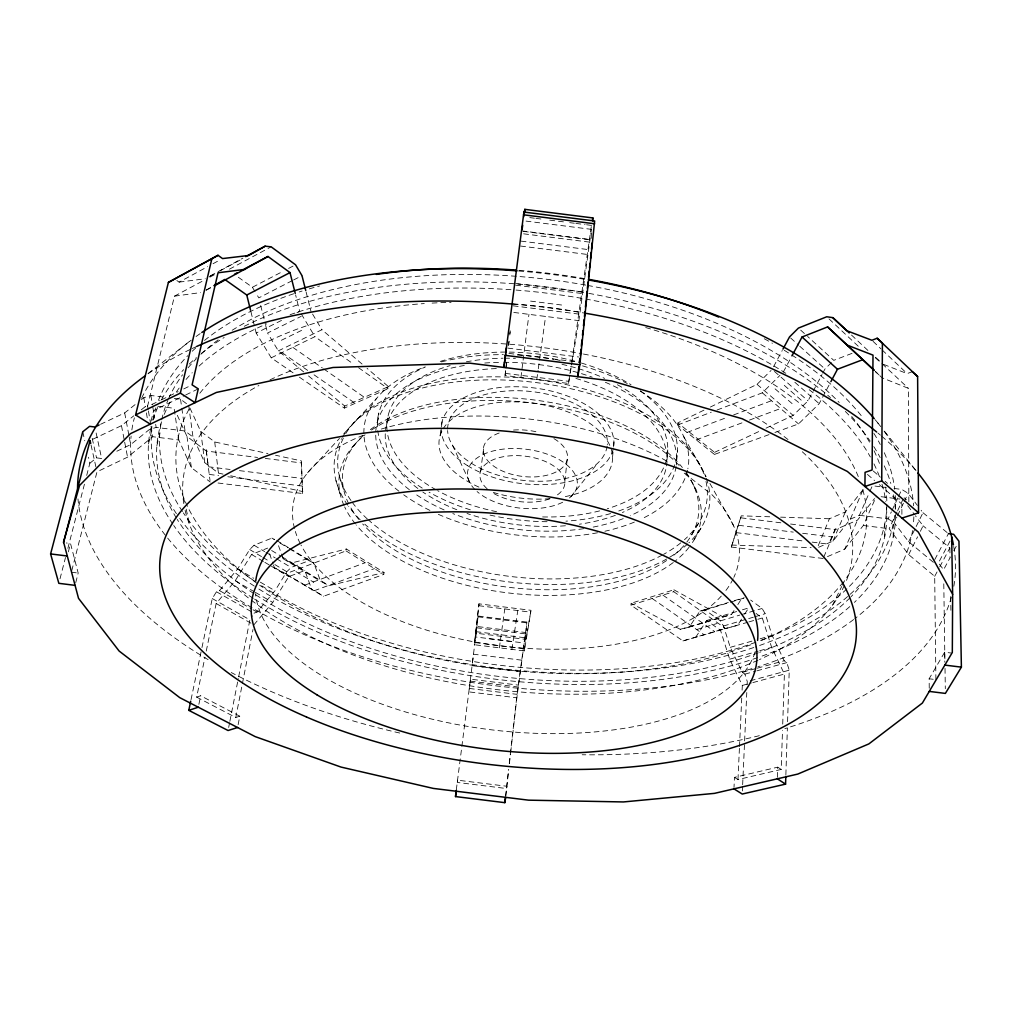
<?xml version="1.0" encoding="UTF-8"?>
<svg xmlns="http://www.w3.org/2000/svg" width="1012" height="1012" viewBox="0 0 1012 1012"><rect width="100%" height="100%" fill="white"/><g stroke="black" fill="none" stroke-linecap="round" stroke-linejoin="round"><path stroke-width="0.75" stroke-dasharray="5 3.75" d="M893.216 537.03L893.229 524.368M884.716 536.55L884.754 523.9M591.261 238.415L591.438 229.345L523.394 220.768M785.869 774.775L787.374 727.957M787.576 721.708L789.246 670.197L786.83 662.62L784.237 660.76L772.105 635.346L765.211 613.702L762.099 608.465L750.651 600.04M777.368 777.355L777.722 767.172L734.472 777.368L734.004 787.412M734.472 777.368L737.976 779.569L781.188 769.436L782.516 730.348M782.719 724.099L784.401 674.068L771.65 647.364L762.302 617.99L756.065 613.436M742.378 790.916L742.593 786.235M742.656 784.679L744.554 742.504M744.617 740.936L746.78 692.524M747.134 684.707L747.273 681.595L744.908 674.131L742.289 672.31L730.259 647.326L723.504 626.011L720.392 620.875L705.035 609.92L699.887 611.121L689.235 627.136L680.241 629.325L631.121 603.266L630.969 605.163L682.973 640.925L747.375 622.38M737.976 779.569L739.418 748.197M739.494 746.628L741.733 697.989M742.1 690.146L742.315 685.44L729.665 659.204L720.493 630.274L706.692 620.508L695.358 637.8M823.161 558.485L731.334 547.037L741.252 515.829L772.725 516.879M731.334 547.037L741.252 515.829M769.019 434.616L714.434 454.426L714.548 452.351L677.838 422.864L704.706 409.797M741.53 619.154L737.609 625.378L725.452 628.439L673.764 591.704L673.891 589.781L631.121 603.266M714.434 454.426L677.698 424.964L677.838 422.864M676.699 460.308L677.407 450.353M667.034 459.79L667.768 449.859M524.406 650.944L525.645 632.525L476.829 626.466L474.286 644.72L524.406 650.944L531.009 610.312L478.98 603.835L474.286 644.72M525.823 639.394L526.898 622.089L478.145 616.03L477.993 616.814L475.729 633.17L525.823 639.394L531.009 610.312M612.576 456.931L613.386 448.012M613.525 446.532L613.93 442.067M564.848 481.623L567.542 456.07M506.481 363.156L505.064 375.49L568.529 383.459L569.718 375.224M475.729 633.17L478.98 603.835M505.519 796.368L508.543 769.689M509.251 763.415L517.069 694.358L526.898 622.089M505.873 795.963L508.707 769.765M509.415 763.516L510.478 754.13M510.655 752.561L516.854 697.812L525.645 632.525M508.593 344.649L508.947 341.563M509.82 333.846L510.174 330.76M456.311 789.841L470.466 679.178L518.308 685.111M478.145 616.03L475.627 636.978L523.938 642.974M505.064 375.49L506.582 362.638M508.555 345.75L509.087 341.145M509.795 334.997L510.162 331.923M571.881 361.486L591.451 225.499M570.287 372.732L578.889 320.627L591.438 229.345M520.927 377.489L528.947 314.34M480.624 471.099L484.014 445.622M499.346 647.832L504.773 608.933M536.803 379.475L538.08 370.253M538.295 368.71L545.594 316.44M440.169 435.362L442.345 420.587M511.87 649.388L517.79 610.552M569.958 373.706L571.641 363.017M273.455 564.962L274.429 567.77L323.562 596.258L383.776 574.411L384.079 572.526L346.357 548.997L291.431 563.001L283.132 558.725L277.68 543.292M386.673 424.711L388.304 414.869M568.529 383.459L569.275 378.855M299.463 377.223L344.384 408.102L388.064 388.671L388.418 386.597L367.04 368.317M377.172 422.826L378.83 412.985M274.429 567.77L285.814 573.766L346.028 550.895L346.357 548.997M344.384 408.102L344.75 406.052L388.418 386.597M218.048 483.002L302.512 493.54L301.399 460.903L275.555 455.248M302.512 493.54L301.399 460.903M238.124 724.681L239.781 716.205L200.654 695.775L196.657 697.116L204.968 657.218M228.674 727.438L229.572 722.821M229.876 721.29L238.364 678.255M238.668 676.724L249.875 619.863L252.355 615.853M196.657 697.116L235.771 717.483L242.108 685.061M242.412 683.517L252.987 629.464M198.871 704.352L200.654 695.775M206.246 651.083L216.163 603.506L235.252 580.698L251.571 554.449L267.636 548.099M191.04 699.634L201.654 649.097M201.97 647.553L212.267 598.547L216.467 591.767L219.503 590.603L237.656 568.896L249.698 549.541L254.05 545.228L271.924 538.093L274.303 539.295M156.873 445.659L159.82 433.326M151.054 421.118L153.609 410.556L184.298 395.654M148.473 444.015L151.446 431.681M147.461 406.672L174.456 296.162L204.411 280.084M75.761 582.621L78.177 573.058L70.511 543.495L66.311 542.976M71.763 570.692L96.988 471.845L127.563 457.146L152.799 436.729L178.795 439.98L191.382 467.645L210.23 482.028M60.012 578.775L65.502 557.485M67.867 548.365L85.134 481.484M86.703 475.4L89.853 463.243L88.499 457.247M68.361 551.844L70.511 543.495M863.097 489.656L845.349 511.971L829.385 518.764L817.354 547.821L832.939 541.129L850.333 519.156L863.097 489.656L865.753 488.543M830.03 541.129L835.861 527.366M823.768 557.068L835.393 529.618L857.455 520.181L874.545 498.524M832.939 541.129L845.349 511.971M850.333 519.156L859.39 515.285L869.283 492.781M869.903 491.364L872.369 485.735L886.31 487.48M827.474 556.625L844.704 549.174L857.455 520.181M844.704 549.174L863.325 525.481L876.443 496.108M859.39 515.285L888.081 518.878L891.357 511.857M892.002 510.453L897.884 497.841M898.542 496.437L901.806 489.428L908.118 493.312L917.416 505.431M935.898 679.621L934.696 576.334L908.687 554.639L889.156 528.707L897.037 511.983M897.695 510.579L902.944 499.422M933.355 562.292L908.637 541.762L894.228 522.685L896.872 517.094M897.53 515.69L903.488 503.103M904.146 501.699L908.118 493.312M832.383 605.416L841.706 586.505M842.376 585.151L845.045 579.75A347.205 182.476 6.8 0 0 862.186 487.582M908.637 541.762L915.468 527.922M916.151 526.544L922.982 512.717L921.122 510.288M908.687 554.639L917.606 536.803M920.351 531.313L923.096 525.823L915.417 515.766M934.784 559.573L948.434 533.628M774.914 432.478L798.519 423.914L819.189 403.687L830.156 383.029M950.015 541.104L938.428 562.925L943.589 569.743L950.179 557.523M765.995 428.177L793.155 415.426L808.019 400.853L812.434 392.542M813.167 391.163L822.01 374.541M822.743 373.15L824.957 369L831.56 362.511M783.288 372.074L791.22 357.236M934.696 576.334L939.035 568.213M939.756 566.859L949.876 547.909L923.096 525.823M773.56 366.686L782.251 350.468M953.835 550.73L957.491 543.95M929.244 688.261L929.142 678.774L944.664 652.209L951.609 653.082M694.042 539.902L702.1 526.278M691.702 534.791L699.773 521.205M254.012 613.183L257.048 612.07L274.986 590.755L286.801 571.704L291.114 567.479L309.014 560.648L313.846 563.089L320.614 581.305L329.039 585.657L384.079 572.526M253.898 624.834L272.747 602.444L288.774 576.6L304.84 570.528L312 590.148M744.668 614.183L748.589 607.959L741.1 610.198M689.235 627.136L731.474 614.512L734.649 609.553M737.824 604.594L741.783 598.396L744.313 597.814M570.882 496.69L597.523 463.306M352.429 447L355.857 443.256M307.559 472.844L339.488 438.424M343.751 433.832L348.002 429.24M351.43 425.546L376.692 398.311M710.373 407.039L757.039 384.345L771.043 370.455M717.078 409.999L762.302 392.833L779.974 375.351M89.853 463.243L96.507 457.867L101.63 458.512L104.388 457.184M116.835 451.225L130.662 444.61L149.257 429.607L156.164 427.406L185.057 431.011L192.988 437.02L204.791 462.712L218.428 473.085L223.032 474.097M92.914 439.195L121.478 425.647L133.837 415.78M141.237 409.86L147.41 404.926L148.182 409.468M100.53 424.306L124.678 412.909L136.633 403.396M141.414 399.588L143.805 397.691L150.889 395.477L166.487 397.425M148.283 373.365L191.255 340.158M206.081 290.102L212.76 286.307M210.433 275.859L242.893 258.136M176.847 280.552L179.124 282.12L207.624 266.662M213.051 263.715L219.832 260.033M209.345 276.567L214.759 273.67M220.161 270.761L243.158 258.402M209.863 277.161L215.303 274.239M229.433 269.167L271.153 246.827M206.144 290.216L212.937 286.611M238.301 277.225L252.405 287.269L283.018 271.317M288.584 268.42L295.542 264.79M292.24 280.653L258.806 297.87L256.403 293.897M293.644 279.945L301.993 275.643M293.05 372.808L271.229 357.805L256.2 333.049L282.879 319.741M296.921 312.746L299.729 311.342L295.618 294.947M303.689 371.935L278.338 350.86L267.547 333.037L301.196 316.339M281.374 340.285L302.019 330.178M151.648 404.636L160.022 400.537M161.414 399.854L178.15 391.669M183.729 388.95L190.699 385.534M185.702 394.971L198.263 388.874M278.338 350.86L321.917 329.722L362.296 364.257M271.229 357.805L314.909 336.68L353.416 364.042M714.548 452.351L760.278 430.859M852.028 353.365L833.761 360.348L807.551 336.401M677.698 424.964L711.246 412.213M687.021 432.44L727.805 417.121M733.624 414.933L771.498 400.714M304.852 585.113L365.066 562.761M696.243 439.84L743.605 422.257M749.525 420.069L780.594 408.532M314.239 590.704L374.465 568.605M883.653 364.421L907.131 373.605L912.343 371.695M235.771 717.483L239.781 716.205M630.969 605.163L673.764 591.704M699.887 611.121L728.324 602.482M734.307 600.66L741.783 598.396M705.035 609.92L728.931 602.671M730.424 602.216L743.858 598.13M706.692 620.508L739.608 610.653M680.241 629.325L731.474 614.512M720.392 620.875L739.759 615.106M741.252 614.663L762.099 608.465M696.952 629.464L717.04 623.506M723.504 626.011L753.295 617.219M754.788 616.776L765.211 613.702M682.973 640.925L725.452 628.439M748.867 621.937L756.331 619.749M757.824 619.306L762.302 617.99M730.259 647.326L752.675 640.912M760.151 638.774L772.105 635.346M729.665 659.204L758.152 651.171M759.658 650.754L771.65 647.364M742.289 672.31L755.774 668.603M757.28 668.186L784.237 660.76M744.908 674.131L755.395 671.247M756.887 670.842L786.83 662.62M750.271 680.772L789.246 670.197M742.315 685.44L751.334 682.999M752.839 682.594L784.401 674.068M174.456 296.162L200.54 292.594M179.124 282.12L205.284 278.755M731.436 545.051L811.105 547.618M780.594 517.145L829.385 518.764M478.752 605.707L530.794 612.171M477.993 616.814L526.999 622.899M71.371 572.21L78.177 573.058M929.142 678.774L933.203 679.28M525 633.816L476.791 627.819L472.06 665.668L520.307 671.652M476.007 631.678L525.671 637.838M489.062 638.749L512.717 641.684M474.679 642.531L524.203 648.679M521.61 660.166L473.527 654.207L468.847 691.866L516.854 697.812M470.238 681.101L517.992 687.009M469.328 688.451L517.069 694.358M529.807 217.618L534.412 218.2M535.955 218.39L543.621 219.351M549.769 220.135L563.583 221.868M569.718 222.653L574.323 223.235M575.866 223.424L585.075 224.588M586.606 224.778L592.741 225.549M521.534 230.862L590.945 239.616M523.356 231.368L591.236 239.933M523.621 233.823L588.769 242.032M521.053 241.109L588.136 249.572M520.573 246.042L587.061 254.417M515.778 283.512L582.849 291.949M515.69 285.169L582.166 293.531M530.592 301.108L562.103 305.08M513.185 305.826L579.332 314.15M513.805 312.442L578.889 320.627M507.885 348.115L578.636 356.996M508.897 353.403L576.182 361.841M505.342 373.39L568.757 381.334M174.292 398.399L180.528 399.183L187.498 404.42M894.064 488.454L901.806 489.428M157.796 406.229L174.102 408.266L178.795 439.98M881.123 496.702L899.832 499.042M863.325 525.481L889.156 528.707M177.315 415.299L186.98 436.412L206.296 451.048L257.541 457.449M265.308 458.423L301.019 462.889M741.151 517.853L781.315 522.862M790.587 524.026L835.393 529.618M738.646 525.291L793.269 532.11M802.63 533.273L832.281 536.98M208.282 466.747L230.103 469.467M239.452 470.631L301.778 478.41M736.179 532.628L804.388 541.142M812.143 542.116L829.195 544.241M209.269 474.438L218.554 475.589M227.839 476.753L302.145 486.026M189.94 408.038L200.743 431.416L214.721 441.966L267.952 453.591M230.711 475.779L302.879 491.592M908.839 501.889L908.396 388.342L882.122 377.818L875.304 371.417M673.891 589.781L722.631 616.65M212.267 598.547L249.875 619.863M216.163 603.506L252.545 624.075M216.467 591.767L251.33 611.653M219.503 590.603L251.684 609.009M253.025 609.768L257.048 612.07M235.252 580.698L253.999 591.577M255.34 592.349L272.747 602.444M237.656 568.896L253.658 578.257M260.324 582.166L274.986 590.755M251.571 554.449L263.537 561.559M264.866 562.356L270.179 565.518M271.507 566.315L288.774 576.6M249.698 549.541L261.615 556.663M262.943 557.46L269.571 561.42M274.872 564.582L286.801 571.704M285.814 573.766L323.562 596.258M254.05 545.228L264.638 551.591M265.966 552.375L275.226 557.941M276.554 558.738L291.114 567.479M295.959 571.603L313.771 582.292M291.431 563.001L329.039 585.657M283.132 558.725L320.614 581.305M271.621 550.503L280.919 556.107M282.247 556.916L304.84 570.528M276.693 540.484L288.635 547.745M289.963 548.555L313.846 563.089M271.924 538.093L274.581 539.712M279.869 542.925L287.825 547.758M289.141 548.567L309.014 560.648M888.081 518.878L894.228 522.685M346.028 550.895L383.776 574.411M777.722 767.172L781.188 769.436M281.981 352.606L307.648 370.392M314.074 374.845L355.136 403.32M292.847 347.356L322.373 367.988M323.65 368.874L366.015 398.488M652.183 598.484L704.036 634.726M662.923 595.107L714.7 631.602M358.552 367.698L388.064 388.671M684.251 473.135L712.068 494.792A224.613 114.343 6.8 0 1 733.827 577.371M922.982 512.717L947.219 532.641M308.521 375.945L344.75 406.052M762.302 392.833L798.519 423.914M757.039 384.345L793.155 415.426M867.448 474.4L874.57 480.548M879.327 484.647L901.882 504.128L901.894 514.969M873.28 471.01L880.389 477.183M885.133 481.307L887.499 483.369M904.096 497.777L906.461 499.839M775.091 388.861L792.194 403.674M784.275 385.37L801.34 400.284M774.433 371.417L808.019 400.853M794.863 382.283L819.189 403.687M790.638 337.983L798.645 345.218M799.784 346.256L824.957 369M800.707 330.152L806.412 335.364M875.608 357.717L882.186 363.839M875.266 371.455L880.971 376.768M829.018 318.894L859.605 347.495M875.291 357.274L880.997 362.625M882.135 363.7L908.396 388.342M851.509 335.061L869.687 352.113M875.367 357.451L879.909 361.714M873.04 341.335L880.997 348.874M882.135 349.95L907.131 373.605M877.821 422.965L880.756 426.621M884.678 431.517L916.012 470.593M907.739 505.709L914.456 514.501M252.405 287.269L255.606 292.569M301.336 314.011L314.909 336.68M312.569 314.074L321.917 329.722M683.821 436.779L702.062 469.404M704.542 473.831L706.085 476.576M709.918 483.445L733.738 526.05M693.574 485.482L696.041 489.947M452.427 445.166L470.656 484.179M269.571 553.716L272.962 563.558M339.45 476.222L344.118 491.427M335.971 480.573L340.639 495.817M306.13 292.063L311.013 311.468M260.704 305.51L265.27 323.865M265.65 325.383L267.547 333.037M250.925 311.759L256.2 333.049M82.744 431.782L84.78 440.777M183.514 497.284L184.854 503.204M186.183 509.125L189.851 525.405M91.055 445.027L96.33 468.872M92.231 438.348L96.507 457.867M96.14 432.997L101.63 458.512M121.478 425.647L124.375 440.65M124.666 442.155L127.563 457.146M124.678 412.909L128.954 435.552M129.232 437.057L130.662 444.61M143.805 397.691L145.361 406.811M146.398 412.883L147.448 418.968M148.435 410.986L150.75 424.61M151.003 426.128L152.799 436.729M150.889 395.477L152.395 404.598M152.648 406.116L154.659 418.285M155.658 424.37L156.164 427.406M180.528 399.183L181.603 406.761M181.818 408.279L185.057 431.011M186.98 436.412L191.382 467.645M188.662 405.293L192.988 437.02M200.743 431.416L204.791 462.712M206.17 449.518L208.042 464.268M206.296 451.048L210.028 480.51M214.721 441.966L218.428 473.085M949.876 547.909L950.028 557.334M950.673 596.574L950.913 610.691M943.791 583.835L944.917 662.101M945.018 668.363L945.309 688.717M944.664 652.209L944.816 662.227M951.394 597.042A441.295 222.362 6.8 0 1 784.857 728.615M759.342 735.673A441.295 222.362 6.8 0 1 582.191 754.762M399.727 733.042A441.295 222.362 6.8 0 1 231.267 672.537M208.118 659.647A441.295 222.362 6.8 0 1 77.987 498.929M147.954 373.82A441.295 222.362 6.8 0 1 190.8 349.191M192.255 348.507A441.295 222.362 6.8 0 1 196.67 346.458M512.92 304.068A441.295 222.362 6.8 0 1 583.772 312.974M877.923 433.047A441.295 222.362 6.8 0 1 880.402 435.122M881.629 436.159A441.295 222.362 6.8 0 1 916.239 470.934M953.721 546.467A441.295 222.362 6.8 0 1 953.734 586.783M912.558 530.592A393.63 207.586 6.8 0 1 854.887 618.585M853.622 619.546A393.63 207.586 6.8 0 1 757.899 666.781M751.954 668.616A393.63 207.586 6.8 0 1 253.417 608.604M252.077 607.807A393.63 207.586 6.8 0 1 131.105 436.033M131.851 429.973A393.63 207.586 6.8 0 1 134.394 417.804M141.604 398.235A393.63 207.586 6.8 0 1 190.8 340.386M196.062 336.503A393.63 207.586 6.8 0 1 200.654 333.29M518.675 271.001A393.63 207.586 6.8 0 1 587.643 279.831M875.178 419.74A393.63 207.586 6.8 0 1 879.959 425.66M884.071 431.099A393.63 207.586 6.8 0 1 913.621 505.798M913.836 516.79A393.63 207.586 6.8 0 1 913.343 524.52M895.506 515.538A375.541 197.77 6.8 0 1 854.381 602.38M849.802 606.593A375.541 197.77 6.8 0 1 759.038 657.13M757.608 657.623A375.541 197.77 6.8 0 1 254.594 599.142M253.304 598.32A375.541 197.77 6.8 0 1 173.735 525.468M172.837 524.14A375.541 197.77 6.8 0 1 151.243 426.216M152.875 420.271A375.541 197.77 6.8 0 1 158.568 405.572M161.477 399.803A375.541 197.77 6.8 0 1 183.64 369.684M189.206 364.118A375.541 197.77 6.8 0 1 196.404 357.603M201.514 353.378A375.541 197.77 6.8 0 1 224.183 337.489M244.284 326.294A375.541 197.77 6.8 0 1 587.264 293.075M588.807 293.353A375.541 197.77 6.8 0 1 830.472 397.589M845.324 411.429A375.541 197.77 6.8 0 1 870.168 441.118M873.786 446.596A375.541 197.77 6.8 0 1 880.187 457.601M884.248 465.836A375.541 197.77 6.8 0 1 890.826 483.458M893.545 494.754A375.541 197.77 6.8 0 1 895.329 509.2M886.474 507.796A366.964 193.128 6.8 0 1 851.092 596.663M850.017 597.75A366.964 193.128 6.8 0 1 759.658 652.31M758.254 652.829A366.964 193.128 6.8 0 1 255.113 594.398M253.848 593.576A366.964 193.128 6.8 0 1 177.214 519.384M176.379 518.03A366.964 193.128 6.8 0 1 161.566 421.814M164.248 414.414A366.964 193.128 6.8 0 1 171.382 399.879M176.265 392.137A366.964 193.128 6.8 0 1 179.567 387.495M186.044 379.462A366.964 193.128 6.8 0 1 192.255 372.694M199.073 366.066A366.964 193.128 6.8 0 1 266.548 323.891M290.128 314.694A366.964 193.128 6.8 0 1 514.526 289.963M516.082 290.077A366.964 193.128 6.8 0 1 787.855 374.642M809.208 389.709A366.964 193.128 6.8 0 1 870.358 456.994M873.951 463.863A366.964 193.128 6.8 0 1 880.25 478.853M881.996 484.229A366.964 193.128 6.8 0 1 885.791 501.535M894.709 515.513A374.048 199.086 6.8 0 1 848.802 595.511M847.626 596.549A374.048 199.086 6.8 0 1 755.23 647.01M753.788 647.503A374.048 199.086 6.8 0 1 255.555 586.922M254.278 586.087A374.048 199.086 6.8 0 1 177.328 514.969M176.417 513.641A374.048 199.086 6.8 0 1 152.028 425.736M152.964 419.752A374.048 199.086 6.8 0 1 155.886 407.785M158.454 400.347A374.048 199.086 6.8 0 1 187.739 355.718M192.217 351.253A374.048 199.086 6.8 0 1 195.746 347.938M204.5 340.424A374.048 199.086 6.8 0 1 293.695 293.758M299.261 291.937A374.048 199.086 6.8 0 1 302.082 291.039M309.267 288.863A374.048 199.086 6.8 0 1 319.577 285.979M519.055 270.318A374.048 199.086 6.8 0 1 586.884 279.008M764.262 338.754A374.048 199.086 6.8 0 1 772.447 343.296M784.262 350.278A374.048 199.086 6.8 0 1 790.562 354.238M791.801 355.022A374.048 199.086 6.8 0 1 863.337 418.323M873.887 433.389A374.048 199.086 6.8 0 1 880.263 444.445M884.298 452.731A374.048 199.086 6.8 0 1 894.722 489.365M895.291 495.614A374.048 199.086 6.8 0 1 895.278 509.479M886.828 504.305A365.509 194.418 6.8 0 1 848.018 587.757M846.905 588.832A365.509 194.418 6.8 0 1 757.343 641.697M755.926 642.203A365.509 194.418 6.8 0 1 259.907 584.632M254.86 581.293A365.509 194.418 6.8 0 1 183.349 512.894M182.464 511.553A365.509 194.418 6.8 0 1 161.439 421.334M161.743 419.828A365.509 194.418 6.8 0 1 167.853 400.385M168.485 398.905A365.509 194.418 6.8 0 1 182.565 374.782M188.055 367.824A365.509 194.418 6.8 0 1 196.328 358.741M200.869 354.301A365.509 194.418 6.8 0 1 220.123 338.425M232.165 330.279A365.509 194.418 6.8 0 1 586.049 285.144M587.605 285.422A365.509 194.418 6.8 0 1 839.226 402.498M851.737 416.476A365.509 194.418 6.8 0 1 870.459 443.851M874.039 450.757A365.509 194.418 6.8 0 1 880.326 465.836M885.614 487.076A365.509 194.418 6.8 0 1 886.841 502.749M802.301 451.769A336.794 172.533 6.8 0 1 845.109 583.797M844.476 585.202A336.794 172.533 6.8 0 1 759.455 659.584M757.988 660.241A336.794 172.533 6.8 0 1 410.53 673.258A336.794 172.533 6.8 0 1 185.032 509.934M183.817 503.647A336.794 172.533 6.8 0 1 258.908 385.496M269.989 379.842A336.794 172.533 6.8 0 1 581.913 353.745M583.443 354.036A336.794 172.533 6.8 0 1 789.335 440.625M843.287 582.052A347.205 182.476 6.8 0 1 758.38 641.709M750.714 644.783A347.205 182.476 6.8 0 1 259.629 585.176M257.187 583.443A347.205 182.476 6.8 0 1 189.712 408.038M199.819 393.213A347.205 182.476 6.8 0 1 424.281 303.575M432.086 303.094A347.205 182.476 6.8 0 1 451.061 302.335M513.122 303.891A347.205 182.476 6.8 0 1 582.431 312.683M645.707 327.534A347.205 182.476 6.8 0 1 859.365 479.321M755.104 652.107A252.684 119.467 6.8 0 1 493.742 730.095A252.684 119.467 6.8 0 1 255.568 593.778M733.169 578.763A224.613 114.343 6.8 0 1 725.149 591.463M721.278 596.081A224.613 114.343 6.8 0 1 501.459 646.048A224.613 114.343 6.8 0 1 300.969 545.013M300.273 543.659A224.613 114.343 6.8 0 1 295.365 531.477M294.53 528.504A224.613 114.343 6.8 0 1 364.206 434.92M381.334 429.05A224.613 114.343 6.8 0 1 669.817 462.813M687.54 470.264A163.248 89.726 6.8 0 1 641.001 519.181M634.334 522.116A163.248 89.726 6.8 0 1 604.923 531.237M597.535 532.767A163.248 89.726 6.8 0 1 436.792 513.641M429.936 510.415A163.248 89.726 6.8 0 1 403.699 494.792M398.994 491.263A163.248 89.726 6.8 0 1 425.192 366.875M441.472 361.891A163.248 89.726 6.8 0 1 503.407 354.643M517.474 355.048A163.248 89.726 6.8 0 1 553.703 359.197M555.246 359.488A163.248 89.726 6.8 0 1 561.394 360.677M582.545 365.876A163.248 89.726 6.8 0 1 627.276 383.535M640.254 390.974A163.248 89.726 6.8 0 1 687.869 468.72M706.338 478.385A188.827 100.58 6.8 0 1 688.868 542.824M687.705 543.912A188.827 100.58 6.8 0 1 668.009 558.219M666.642 559.003A188.827 100.58 6.8 0 1 364.775 524.165M360.247 519.864A188.827 100.58 6.8 0 1 348.685 506.493M347.748 505.178A188.827 100.58 6.8 0 1 341.563 438.651M342.372 437.273A188.827 100.58 6.8 0 1 530.313 381.903A188.827 100.58 6.8 0 1 705.781 476.854M706.009 481.421A185.778 99.328 6.8 0 1 684.466 539.725M680.798 542.849A185.778 99.328 6.8 0 1 663.581 554.348M662.202 555.095A185.778 99.328 6.8 0 1 368.57 520.079M367.356 518.992A185.778 99.328 6.8 0 1 351.898 501.825M350.974 500.523A185.778 99.328 6.8 0 1 345.079 434.831M345.864 433.465A185.778 99.328 6.8 0 1 533.488 379.146A185.778 99.328 6.8 0 1 704.352 475.4M685.693 473.034A182.147 95.748 6.8 0 1 689.982 546.063M689.058 547.264A182.147 95.748 6.8 0 1 675.548 560.762M673.271 562.52A182.147 95.748 6.8 0 1 509.112 593.032A182.147 95.748 6.8 0 1 356.338 525.051M355.427 523.925A182.147 95.748 6.8 0 1 344.662 506.936M344.029 505.557A182.147 95.748 6.8 0 1 365.054 434.78M371.505 430.062A182.147 95.748 6.8 0 1 680.279 466.658M686.212 472.629A179.099 94.508 6.8 0 1 684.922 544.418M683.91 545.582A179.099 94.508 6.8 0 1 671.323 557.157M666.592 560.547A179.099 94.508 6.8 0 1 362.688 523.988M358.729 519.346A179.099 94.508 6.8 0 1 349.393 505.14M348.697 503.774A179.099 94.508 6.8 0 1 364.143 434.705M370.329 429.632A179.099 94.508 6.8 0 1 532.552 399.778A179.099 94.508 6.8 0 1 682.366 467.519M443.193 428.772A87.247 47.868 6.8 0 1 583.228 419.208A87.247 47.868 6.8 0 1 562.634 497.107M550.148 498.688A87.247 47.868 6.8 0 1 491.996 492.009M478.929 487.101A87.247 47.868 6.8 0 1 442.446 430.075M474.932 489.53A55.205 29.588 6.8 0 1 487.594 452.655A55.205 29.588 6.8 0 1 558.788 459.397A55.205 29.588 6.8 0 1 568.845 498.41M562.672 502.243A55.205 29.588 6.8 0 1 477.082 491.554M607.149 446.102A80.29 44.579 6.8 0 1 525.317 480.586A80.29 44.579 6.8 0 1 447.62 430.555M447.595 429.088A80.29 44.579 6.8 0 1 529.681 391.378A80.29 44.579 6.8 0 1 607.314 444.647M487.202 488.821A42.706 22.884 6.8 0 1 494.779 459.068A42.706 22.884 6.8 0 1 551.413 464.546A42.706 22.884 6.8 0 1 556.448 495.526M549.68 498.827A42.706 22.884 6.8 0 1 491.819 492.287M553.906 438.601A42.365 23.2 6.8 0 1 554.576 472.667A42.365 23.2 6.8 0 1 493.16 465.735A42.365 23.2 6.8 0 1 500.434 432.567M513.514 430.062A42.365 23.2 6.8 0 1 538.814 432.428M676.13 466.494A151.243 83.098 6.8 0 1 630.223 515.728M623.228 518.625A151.243 83.098 6.8 0 1 591.539 527.391M583.797 528.669A151.243 83.098 6.8 0 1 452.807 513.565M444.116 509.921A151.243 83.098 6.8 0 1 414.275 493.274M409.367 489.694A151.243 83.098 6.8 0 1 464.293 365.496M484.773 363.03A151.243 83.098 6.8 0 1 502.205 362.321M503.812 362.309A151.243 83.098 6.8 0 1 592.172 377.147M605.378 382.283A151.243 83.098 6.8 0 1 676.358 464.951M575.904 378.437A141.591 77.772 6.8 0 1 622.355 512.515M615.347 515.336A141.591 77.772 6.8 0 1 579.395 524.216M565.417 525.759A141.591 77.772 6.8 0 1 467 513.476M456.791 509.732A141.591 77.772 6.8 0 1 422.801 492.009M417.88 488.492A141.591 77.772 6.8 0 1 498.587 368.507M640.343 390.961A150.763 83.515 6.8 0 1 618.18 511.174M610.565 513.577A150.763 83.515 6.8 0 1 565.936 521.167M547.062 521.711A150.763 83.515 6.8 0 1 488.581 514.766M470.34 509.808A150.763 83.515 6.8 0 1 429.063 492.186M422.219 488.088A150.763 83.515 6.8 0 1 425.002 367.128M440.22 361.423A150.763 83.515 6.8 0 1 579.838 362.587M581.356 363.03A150.763 83.515 6.8 0 1 631.033 384.75M617.409 384.75A141.149 78.164 6.8 0 1 607.314 508.732M599.623 510.883A141.149 78.164 6.8 0 1 540.142 516.866M496.55 511.692A141.149 78.164 6.8 0 1 437.614 490.656M436.223 489.884A141.149 78.164 6.8 0 1 450.138 365.61M466.33 361.815A141.149 78.164 6.8 0 1 503.027 358.223M504.583 358.21A141.149 78.164 6.8 0 1 515.45 358.349M562.027 364.333A141.149 78.164 6.8 0 1 576.979 368.204M578.447 368.646A141.149 78.164 6.8 0 1 604.607 378.374M457.55 780.176L457.285 782.453L506.582 788.538L506.974 786.273L457.55 780.176M467.392 465.571A86.83 48.222 6.8 0 0 611.337 454.401A86.83 48.222 6.8 0 0 503.862 387.166A86.83 48.222 6.8 0 0 467.392 465.571"/><path stroke-width="1.5" d="M901.894 518.081L918.554 512.831L881.743 480.902L882.401 343.068L877.164 338.248L871.901 340.26L846.968 330.797L832.825 317.641L826.753 316.769L798.43 328.078L789.499 336.958L782.972 349.115M952.646 594.297L952.317 652.487L922.375 703.062L868.865 743.909L797.785 774.079L714.447 793.37L623.405 801.947L528.53 800.163L433.3 788.411L341.044 767.083L255.214 736.622L179.744 697.635L119.112 651.032L78.519 598.332L63.554 541.951L79.568 485.469L130.358 433.718L216.378 392.454L333.037 367.482L469.872 363.169L611.779 380.967L742.277 418.791L847.348 471.44L918.365 532.16L952.646 594.297L951.659 536.917M578.851 366.572L577.789 376.704L579.838 364.725L594.651 220.983L523.925 212.052L503.9 367.432L505.583 354.453M592.83 220.983L592.88 217.934L524.811 209.345L524.127 213.848M733.94 788.854L742.239 794.04L785.565 784.136L785.818 776.331M524.811 209.345L524.33 213.962M580.331 355.617L580.989 349.368M581.318 346.23L581.976 339.969M582.469 335.276L582.963 330.582M583.456 325.889L584.114 319.628M584.443 316.503L584.936 311.797M585.429 307.104L586.074 300.842M586.403 297.718L587.061 291.456M587.39 288.331L588.048 282.07M588.541 277.377L589.199 271.115M589.528 267.978L590.021 263.284M590.515 258.591L591.172 252.33M591.501 249.205L592.159 242.943M505.722 797.342L504.811 802.655L455.526 796.571L456.134 791.22M505.772 353.011L506.342 347.913M504.811 802.655L505.342 797.949M523.925 212.052L523.672 216.834M455.526 796.571L456.336 790.309M522.04 229.686L522.711 225.221M579.307 362.233L579.952 358.45M237.58 727.514L228.067 730.512L188.789 710.348L190.711 701.164M150.32 424.142L135.595 414.945L180.326 393.124L211.862 258.705L217.997 255.302L222.551 258.566L248.572 255.505L265.144 246.182L271.153 246.827L295.542 264.79L301.993 275.643L305.75 290.57M135.595 414.945L168.397 282.399L217.997 255.302M63.516 542.634L90.068 440.549L90.726 443.534M75.065 585.353L58.835 583.329L50.6 553.931L82.744 431.782L89.6 426.343L94.85 426.988L99.113 424.977M592.437 219.49L592.88 217.934M830.89 381.65L837.468 369.253L862.831 359.665L874.178 370.354L827.601 326.914L802.048 337.009L791.941 355.895M948.434 533.628L953.633 534.285L958.959 541.23L961.4 667.148L945.372 693.41L929.269 691.411M214.089 285.536L224.778 279.464L246.776 295.023L250.546 310.241M214.291 285.89L267.978 256.479L290.014 272.595L295.251 293.455M168.397 282.399L211.862 258.705M245.676 256.643L265.144 246.182M234.531 274.265L237.314 272.785M244.284 269.078L267.978 256.479M246.776 295.023L290.014 272.595M188.789 710.348L198.276 707.211M881.743 480.902L864.931 486.468L865.07 472.338L872.091 469.985L873.002 355.136L846.728 344.928M245.499 269.306L218.023 272.772L192.103 384.851L198.263 388.874L195.101 402.662L180.326 393.124M50.6 553.931L67.285 556.005M944.854 665.099L961.4 667.148M523.495 214.797L594.613 223.766M505.254 355.364L579.838 364.725M777.317 778.81L785.565 784.136M802.048 337.009L837.468 369.253M912.343 371.695L917.618 376.553L918.554 512.831M827.601 326.914L862.831 359.665M832.825 317.641L849.245 332.935M877.164 338.248L917.618 376.553M77.557 488.138A441.295 222.362 6.8 0 1 144.602 376.211M196.67 346.458A441.295 222.362 6.8 0 1 512.92 304.068M585.328 313.239A441.295 222.362 6.8 0 1 876.67 432.023M917.973 473.034A441.295 222.362 6.8 0 1 953.43 544.873M201.831 332.493A393.63 207.586 6.8 0 1 517.107 270.874M589.186 280.096A393.63 207.586 6.8 0 1 874.267 418.664M376.413 274.416A374.048 199.086 6.8 0 1 515.905 270.077M588.44 279.287A374.048 199.086 6.8 0 1 718.646 317.06M255.707 581.179A252.684 119.467 6.8 0 1 520.105 492.616A252.684 119.467 6.8 0 1 757.583 640.419M306.472 716.989A350.291 166.6 6.8 0 0 854.938 646.453A350.291 166.6 6.8 0 0 362.802 433.3A350.291 166.6 6.8 0 0 306.472 716.989M316.984 694.839A254.328 117.797 6.8 0 0 745.009 691.095A254.328 117.797 6.8 0 0 450.163 511.832A254.328 117.797 6.8 0 0 316.984 694.839"/></g></svg>
